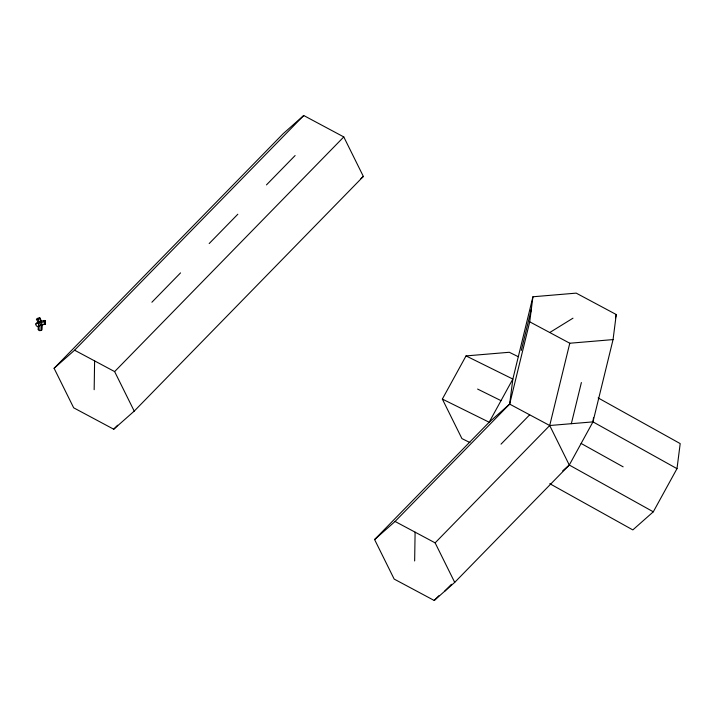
<?xml version="1.0" encoding="UTF-8"?>
<svg xmlns="http://www.w3.org/2000/svg" width="716" height="716" viewBox="0 0 716 716"><rect width="100%" height="100%" fill="white"/><g stroke="black" fill="none" stroke-linecap="round" stroke-linejoin="round"><path stroke-width="1.07" d="M41.967 324.384L41.716 330.085L39.917 330.667L38.315 329.816L38.387 325.556M38.539 326.236L38.315 329.816M39.917 330.667L40.007 325.35L41.152 324.348L45.511 324.16L45.242 320.866L44.598 320.455L39.094 321.636L35.8 323.963L36.256 325.816L37.858 326.675L40.007 325.35L45.511 324.16M41.716 330.085L41.797 324.76L41.152 324.348L40.893 321.054L39.362 317.662L36.427 319.246L38.592 323.05M94.163 389.71L94.61 360.9M414.654 560.968L415.101 532.158M374.593 539.56L395.071 521.454L509.649 404.11L512.853 379.059L532.928 296.773L576.201 293.13L616.261 314.539L613.057 339.59L592.973 421.876L569.283 465.033L454.714 582.377L434.227 600.482L394.167 579.074L374.593 539.56L489.162 422.225L509.649 404.11L529.724 321.824L532.928 296.773M549.781 483.685L632.828 529.912L653.305 511.806L676.996 468.649L592.973 421.876L593.528 417.517M676.996 468.649L680.2 443.598L598.128 397.917M44.866 323.757L44.598 320.455M521.284 350.446L531.326 309.303M454.714 582.377L435.131 542.862L549.709 425.519L569.784 343.233L613.057 339.59M571.341 423.702L581.383 382.55M615.465 317.788L616.261 314.539M469.893 442.533L461.918 438.586L442.345 399.072L466.035 355.915L509.3 352.272L518.268 356.702M54.103 368.301L283.241 133.624L303.727 115.518L343.787 136.926L363.361 176.44L134.223 411.118L113.737 429.224L73.676 407.816L54.103 368.301L74.58 350.196L303.727 115.518M151.899 302.233L180.539 272.894M209.179 243.556L237.828 214.227M266.468 184.889L295.108 155.56M134.223 411.118L114.641 371.604L343.787 136.926M113.737 429.224L117.639 425.232M501.03 444.153L529.679 414.815M434.227 600.482L438.908 595.694M444.475 591.425L451.438 584.292M360.909 178.615L363.361 176.44M562.731 470.833L569.283 465.033L653.305 511.806M38.861 319.067L40.007 318.074L39.362 317.662M44.41 321.905L40.696 322.495L39.094 321.636L35.8 323.963M37.858 326.675L41.152 324.348M36.946 322.97L38.548 323.82L40.696 322.495M549.754 332.528L572.988 318.181M43.39 321.162L45.242 320.866M509.649 404.11L549.709 425.519L592.973 421.876M466.035 355.915L512.853 379.059L489.162 422.225L442.345 399.072M477.599 389.065L501.003 400.638M529.724 321.824L569.784 343.233M74.58 350.196L114.641 371.604M395.071 521.454L435.131 542.862M581.132 443.455L623.144 466.841M40.893 321.054L41.537 321.457L40.007 318.074M36.427 319.246L37.071 319.658M549.709 425.519L569.283 465.033M37.572 318.253L39.094 321.636M38.548 323.82L39.004 325.673"/></g></svg>
